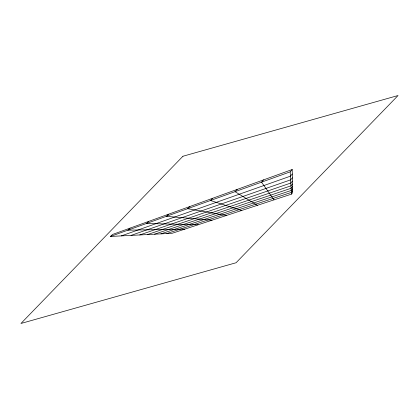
<?xml version="1.0" encoding="UTF-8"?>
<svg xmlns="http://www.w3.org/2000/svg" width="419" height="419" viewBox="0 0 419 419"><rect width="100%" height="100%" fill="white"/><g stroke="black" fill="none" stroke-linecap="round" stroke-linejoin="round"><path stroke-width="0.63" d="M291.425 194.154L292.624 192.688L292.205 169.527L112.617 234.431L110.354 236.452L172.12 233.299L291.425 194.154L290.189 171.858L292.205 169.527M292.593 190.865L291.325 192.405L166.783 233.572M292.556 188.843L291.221 190.456L160.948 233.87M292.514 186.575L291.1 188.278L154.553 234.195M292.467 184.025L290.964 185.827L147.509 234.556M292.415 181.128L290.807 183.04L139.716 234.954M292.357 177.818L290.629 179.851L131.032 235.399M292.289 173.995L290.425 176.169L121.316 235.892M263.614 179.856L261.529 182.155L274.026 199.863M237.175 189.414L235.033 191.672L257.434 205.305M212.653 198.276L210.469 200.492L241.601 210.5M189.844 206.52L187.633 208.699L226.47 215.466M168.579 214.203L166.343 216.34L211.993 220.216M148.703 221.389L146.456 223.484L198.14 224.762M130.089 228.114L127.832 230.178L184.858 229.12M110.354 236.452L290.189 171.858M182.93 156.25L20.95 323.478L236.07 262.75L398.05 95.522L182.93 156.25"/></g></svg>
